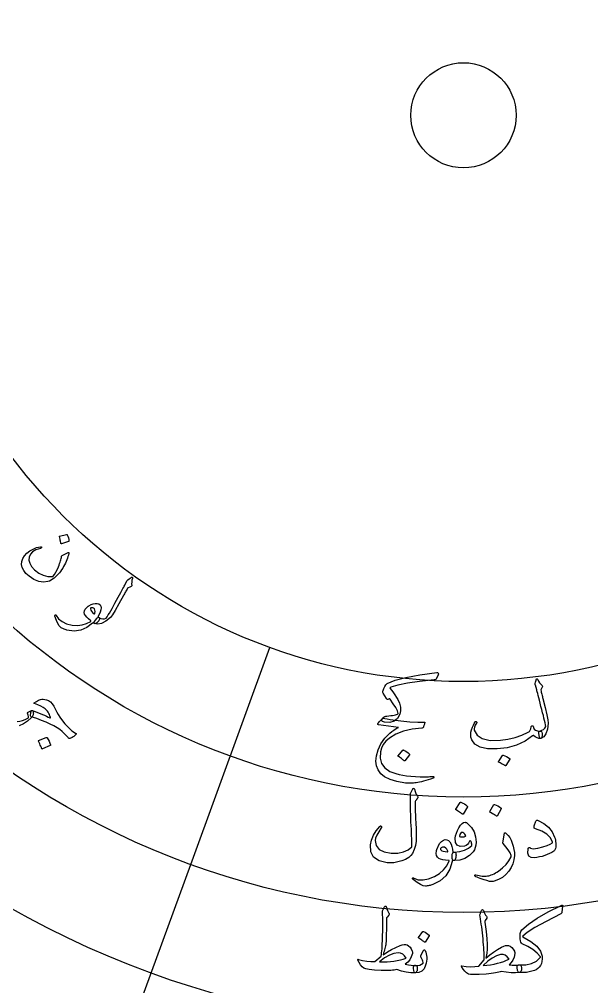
# Model space of a CAD drawing. Header units: millimetres. Extents: x -45 to 45, y -45 to 73.
# Drawn here: x -11.81 to 3.41, y -23.19 to 2.55 of the extents above; entities that cross this region are included whole.
import ezdxf

# ---------------------------------------------------------------- set-up
doc = ezdxf.new("R2010")
doc.units = ezdxf.units.MM
for name, color, linetype in [('CUT_INNER', 6, 'Continuous'), ('CUT_OUTER', 1, 'Continuous'), ('ENGRAVE', 7, 'Continuous'), ('ENGRAVE_FINE', 8, 'Continuous'), ('GUIDE', 3, 'Continuous'), ('TEXT', 5, 'Continuous')]:
    doc.layers.add(name, color=color, linetype=linetype)

msp = doc.modelspace()

# ---------------------------------------------------------------- linework, layer by layer
at = {"layer": 'CUT_INNER'}
msp.add_circle((0, 0), 1.4, dxfattribs=at)
at = {"layer": 'CUT_OUTER'}
msp.add_arc((0, -0.0002), 44.9998, 179.74001, 0.25885, dxfattribs=at)
at = {"layer": 'ENGRAVE'}
for radius in [39.65, 33.5042, 27.3585, 21.2127, 15.067]:
    msp.add_circle((0, 0), radius, dxfattribs=at)
at = {"layer": 'ENGRAVE_FINE'}
for points in [[(-7.2552, -19.9335), (-5.1532, -14.1583)], [(-9.3572, -25.7086), (-7.2552, -19.9335)]]:
    msp.add_lwpolyline(points, dxfattribs=at)
for radius in [36.5771, 30.4314, 24.2856, 18.1399]:
    msp.add_circle((0, 0), radius, dxfattribs=at)
at = {"layer": 'GUIDE'}
msp.add_circle((0, 0), 41, dxfattribs=at)
at = {"layer": 'TEXT'}
for points in [[(-10.5553, -11.1513), (-10.5515, -11.1511), (-10.5477, -11.1524), (-10.5439, -11.1553), (-10.5401, -11.1596), (-10.5225, -11.2002), (-10.5091, -11.2421), (-10.4999, -11.2851), (-10.495, -11.3295), (-10.4956, -11.335), (-10.4976, -11.3392), (-10.5009, -11.3422), (-10.5055, -11.3439), (-10.6934, -11.3995), (-10.6989, -11.3999), (-10.7031, -11.3973), (-10.7059, -11.3918), (-10.7074, -11.3833), (-10.7087, -11.376), (-10.7111, -11.3646), (-10.7143, -11.3493), (-10.7186, -11.33), (-10.724, -11.3066), (-10.7307, -11.2788), (-10.7387, -11.2466), (-10.7479, -11.2101), (-10.7486, -11.2048), (-10.7479, -11.2009), (-10.7456, -11.1985), (-10.7417, -11.1976)], [(-10.4937, -11.6614), (-10.5054, -11.7013), (-10.5186, -11.742), (-10.5331, -11.7837), (-10.5492, -11.8264), (-10.567, -11.8699), (-10.587, -11.9145), (-10.6093, -11.9601), (-10.6338, -12.0066), (-10.6594, -12.0518), (-10.6866, -12.0952), (-10.7152, -12.1366), (-10.7455, -12.1761), (-10.7774, -12.2137), (-10.8111, -12.2496), (-10.8466, -12.2837), (-10.8839, -12.316), (-10.9261, -12.3472), (-10.9687, -12.3729), (-11.0118, -12.3929), (-11.0553, -12.4074), (-11.1738, -12.4225), (-11.2967, -12.4043), (-11.4237, -12.3524), (-11.554, -12.2666), (-11.6367, -12.1919), (-11.6971, -12.114), (-11.7354, -12.0333), (-11.7516, -11.9501), (-11.7453, -11.8693), (-11.7198, -11.7926), (-11.6752, -11.7199), (-11.6117, -11.6512), (-11.5327, -11.59), (-11.4466, -11.5413), (-11.3535, -11.505), (-11.2533, -11.4809), (-11.2402, -11.4798), (-11.2303, -11.4817), (-11.2238, -11.4865), (-11.2205, -11.4944), (-11.2202, -11.5044), (-11.2255, -11.5128), (-11.2365, -11.5195), (-11.2531, -11.5246), (-11.3691, -11.5651), (-11.458, -11.6167), (-11.5197, -11.68), (-11.5538, -11.7554), (-11.5598, -11.8365), (-11.5375, -11.9202), (-11.4866, -12.0061), (-11.407, -12.0939), (-11.2933, -12.1814), (-11.1749, -12.2404), (-11.0524, -12.2707), (-10.9262, -12.2726), (-10.9228, -12.2717), (-10.9189, -12.2694), (-10.9145, -12.2657), (-10.9096, -12.2606), (-10.875, -12.2169), (-10.8407, -12.1607), (-10.8066, -12.0919), (-10.7726, -12.0108), (-10.7567, -11.9688), (-10.7423, -11.9295), (-10.7293, -11.8927), (-10.7178, -11.8584), (-10.7081, -11.8267), (-10.7002, -11.7976), (-10.6942, -11.7711), (-10.6902, -11.7471), (-10.6876, -11.735), (-10.6835, -11.7254), (-10.6781, -11.7182), (-10.6712, -11.7134), (-10.513, -11.635), (-10.5022, -11.6319), (-10.4953, -11.6353), (-10.4925, -11.6451), (-10.4937, -11.6614)], [(-8.9253, -12.3575), (-8.8928, -12.3363), (-8.8672, -12.3194), (-8.8485, -12.3067), (-8.8367, -12.2982), (-8.8287, -12.2932), (-8.8212, -12.2909), (-8.8145, -12.2911), (-8.8083, -12.294), (-8.8029, -12.2996), (-8.8002, -12.3066), (-8.8001, -12.3152), (-8.8028, -12.3253), (-8.8164, -12.374), (-8.8245, -12.4209), (-8.827, -12.4659), (-8.8238, -12.5091), (-8.8237, -12.5223), (-8.8288, -12.5334), (-8.8393, -12.5425), (-8.855, -12.5496), (-8.9324, -12.5791), (-8.9477, -12.6061), (-8.9626, -12.6326), (-8.9772, -12.6586), (-8.9915, -12.6843), (-9.0054, -12.7094), (-9.019, -12.7341), (-9.0323, -12.7584), (-9.0452, -12.7822), (-9.1647, -13.0029), (-9.2618, -13.1729), (-9.3371, -13.2916), (-9.3907, -13.3591), (-9.5152, -13.4624), (-9.6272, -13.5243), (-9.7265, -13.5449), (-9.8129, -13.5242), (-9.8147, -13.5228), (-9.8166, -13.5215), (-9.8184, -13.5202), (-9.8202, -13.5188), (-9.8238, -13.5008), (-9.814, -13.4726), (-9.7908, -13.4342), (-9.7542, -13.3856), (-9.7392, -13.3687), (-9.7245, -13.3592), (-9.7099, -13.3571), (-9.6955, -13.3624), (-9.6427, -13.3867), (-9.5922, -13.3979), (-9.5443, -13.3958), (-9.4988, -13.3806), (-9.4734, -13.3416), (-9.4456, -13.2965), (-9.4153, -13.2454), (-9.3825, -13.1882), (-9.3472, -13.1252), (-9.3095, -13.0568), (-9.2693, -12.9831), (-9.2266, -12.9039), (-9.184, -12.8265), (-9.1458, -12.7569), (-9.1121, -12.695), (-9.0829, -12.6408), (-9.0579, -12.5945), (-9.037, -12.5562), (-9.0202, -12.5259), (-9.0075, -12.5036), (-8.9504, -12.3887), (-8.9436, -12.3782), (-8.9372, -12.3695), (-8.9311, -12.3626), (-8.9253, -12.3575)], [(-9.8641, -13.5171), (-10.0154, -13.6328), (-10.1796, -13.7019), (-10.3566, -13.7234), (-10.5462, -13.6967), (-10.5705, -13.6899), (-10.594, -13.6825), (-10.6167, -13.6745), (-10.6386, -13.6659), (-10.6594, -13.6566), (-10.679, -13.6467), (-10.6973, -13.6361), (-10.7144, -13.6249), (-10.7501, -13.5881), (-10.7873, -13.5268), (-10.8257, -13.4411), (-10.8648, -13.3309), (-10.8676, -13.3174), (-10.8671, -13.3069), (-10.8634, -13.2993), (-10.8565, -13.2948), (-10.8483, -13.2936), (-10.8409, -13.296), (-10.8342, -13.3022), (-10.8283, -13.312), (-10.7678, -13.4017), (-10.677, -13.474), (-10.5561, -13.5283), (-10.4057, -13.5638), (-10.2696, -13.5742), (-10.1418, -13.5611), (-10.0224, -13.5249), (-9.9114, -13.4659), (-9.9093, -13.4624), (-9.9085, -13.4591), (-9.9088, -13.4559), (-9.9103, -13.4529), (-9.9706, -13.4027), (-10.0188, -13.3557), (-10.0547, -13.312), (-10.0785, -13.2717), (-10.0885, -13.2295), (-10.0821, -13.1866), (-10.0593, -13.1429), (-10.0202, -13.0983), (-10.0145, -13.0929), (-10.0084, -13.0875), (-10.002, -13.0821), (-9.9953, -13.0768), (-9.9882, -13.0715), (-9.9807, -13.066), (-9.9727, -13.0604), (-9.9642, -13.0545), (-9.9049, -13.02), (-9.8478, -12.9973), (-9.793, -12.9864), (-9.7403, -12.9873), (-9.6953, -12.9998), (-9.6634, -13.0238), (-9.6446, -13.0595), (-9.6388, -13.1069), (-9.6442, -13.1628), (-9.6597, -13.2209), (-9.6853, -13.2813), (-9.721, -13.3439), (-9.7174, -13.3465), (-9.7138, -13.3488), (-9.7102, -13.351), (-9.7067, -13.3529), (-9.7032, -13.3549), (-9.6996, -13.357), (-9.696, -13.3594), (-9.6924, -13.3619), (-9.682, -13.3734), (-9.678, -13.3881), (-9.6805, -13.406), (-9.6895, -13.4271), (-9.7021, -13.4482), (-9.717, -13.4681), (-9.7341, -13.4868), (-9.7535, -13.5041), (-9.7724, -13.518), (-9.7883, -13.5262), (-9.8012, -13.5287), (-9.811, -13.5255), (-9.846, -13.5001), (-9.8486, -13.5031), (-9.8525, -13.507), (-9.8577, -13.5117), (-9.8641, -13.5171)], [(-9.8044, -13.2524), (-9.7991, -13.2057), (-9.8026, -13.1673), (-9.815, -13.1371), (-9.8362, -13.1151), (-9.8535, -13.1081), (-9.8708, -13.1044), (-9.8882, -13.1041), (-9.9058, -13.1072), (-9.9131, -13.1104), (-9.9181, -13.116), (-9.9207, -13.1241), (-9.921, -13.1347), (-9.9146, -13.1647), (-9.8961, -13.1959), (-9.8652, -13.2281), (-9.8222, -13.2613), (-9.817, -13.2638), (-9.8123, -13.2631), (-9.8081, -13.2593), (-9.8044, -13.2524)], [(-0.6749, -14.8864), (-0.7182, -14.9845), (-0.7274, -15.0001), (-0.7411, -15.0122), (-0.7592, -15.0208), (-0.7818, -15.0257), (-1.1688, -15.0689), (-1.4894, -15.1122), (-1.743, -15.1598), (-1.9289, -15.2152), (-1.9443, -15.2234), (-1.9528, -15.2328), (-1.9542, -15.2434), (-1.9488, -15.2552), (-1.8807, -15.3449), (-1.8236, -15.4232), (-1.7776, -15.4902), (-1.7431, -15.5459), (-1.6983, -15.6471), (-1.6744, -15.7461), (-1.6716, -15.8431), (-1.6904, -15.9381), (-1.7533, -16.0487), (-1.842, -16.1208), (-1.9565, -16.1538), (-2.0963, -16.1473), (-2.1506, -16.1309), (-2.1758, -16.1065), (-2.172, -16.0743), (-2.1394, -16.0342), (-2.1243, -16.0209), (-2.1118, -16.0104), (-2.1019, -16.0026), (-2.0946, -15.9975), (-2.0796, -15.9932), (-2.0647, -15.9896), (-2.05, -15.9869), (-2.0354, -15.985), (-1.9808, -15.9796), (-1.9311, -15.9736), (-1.8865, -15.967), (-1.8468, -15.9598), (-1.812, -15.9518), (-1.782, -15.9423), (-1.757, -15.9317), (-1.7367, -15.9197), (-1.7577, -15.849), (-1.801, -15.7617), (-1.8662, -15.6577), (-1.9525, -15.5367), (-1.9572, -15.5313), (-1.9621, -15.5277), (-1.9672, -15.5256), (-1.9725, -15.5252), (-2.014, -15.5467), (-2.0222, -15.5476), (-2.0308, -15.5434), (-2.0398, -15.5341), (-2.0492, -15.5198), (-2.1369, -15.3757), (-2.1427, -15.3611), (-2.1448, -15.3443), (-2.143, -15.3252), (-2.1375, -15.3038), (-2.1177, -15.2518), (-2.0923, -15.2031), (-2.0614, -15.1576), (-2.0252, -15.1153), (-1.8195, -15.0287), (-1.5306, -14.9557), (-1.1594, -14.8914), (-0.7067, -14.8294), (-0.6826, -14.8307), (-0.6693, -14.8406), (-0.6667, -14.8592), (-0.6749, -14.8864)], [(1.9089, -15.1237), (1.9183, -15.086), (1.9254, -15.0561), (1.9304, -15.0341), (1.9333, -15.0199), (1.9357, -15.0107), (1.9395, -15.0039), (1.9447, -14.9995), (1.9511, -14.9974), (1.9589, -14.9978), (1.9657, -15.0011), (1.9715, -15.0073), (1.9765, -15.0165), (1.9998, -15.0614), (2.0259, -15.1012), (2.0548, -15.1358), (2.0866, -15.1652), (2.0956, -15.1747), (2.0995, -15.1864), (2.0981, -15.2002), (2.0914, -15.2161), (2.055, -15.2905), (2.0622, -15.3206), (2.0694, -15.3502), (2.0765, -15.3792), (2.0836, -15.4076), (2.0905, -15.4355), (2.0975, -15.4629), (2.1043, -15.4897), (2.1111, -15.5159), (2.1744, -15.7588), (2.2194, -15.9493), (2.2454, -16.0875), (2.2522, -16.1734), (2.2318, -16.3338), (2.1922, -16.4555), (2.1336, -16.5384), (2.0563, -16.5821), (2.054, -16.5824), (2.0518, -16.5827), (2.0495, -16.583), (2.0473, -16.5833), (2.0323, -16.5725), (2.0203, -16.5452), (2.011, -16.5013), (2.0047, -16.4408), (2.004, -16.4183), (2.0083, -16.4012), (2.0176, -16.3898), (2.0317, -16.3838), (2.0869, -16.3655), (2.1314, -16.3392), (2.165, -16.305), (2.1879, -16.2629), (2.1799, -16.217), (2.1695, -16.1651), (2.1567, -16.107), (2.1416, -16.0428), (2.1245, -15.9727), (2.1054, -15.897), (2.0844, -15.8156), (2.0615, -15.7286), (2.0399, -15.643), (2.0203, -15.5661), (2.0027, -15.4978), (1.9871, -15.4383), (1.9738, -15.3874), (1.9629, -15.3451), (1.9545, -15.3115), (1.9485, -15.2865), (1.9119, -15.1636), (1.9097, -15.1513), (1.9084, -15.1405), (1.9082, -15.1313), (1.9089, -15.1237)], [(-10.3065, -16.4789), (-10.3247, -16.4953), (-10.3436, -16.5109), (-10.3631, -16.5258), (-10.3832, -16.5398), (-10.4041, -16.5529), (-10.4257, -16.5648), (-10.4481, -16.5754), (-10.4712, -16.5848), (-10.4793, -16.5869), (-10.4869, -16.586), (-10.4941, -16.582), (-10.5009, -16.5749), (-10.5147, -16.5586), (-10.5307, -16.5405), (-10.5489, -16.5205), (-10.5693, -16.4988), (-10.592, -16.4754), (-10.6173, -16.4508), (-10.645, -16.4249), (-10.6753, -16.3976), (-10.7367, -16.347), (-10.8097, -16.2973), (-10.8944, -16.2483), (-10.9909, -16.1998), (-11.099, -16.1515), (-11.219, -16.1028), (-11.3509, -16.0536), (-11.4947, -16.0034), (-11.5062, -15.9965), (-11.5127, -15.9805), (-11.5141, -15.9554), (-11.5105, -15.9212), (-11.5044, -15.8884), (-11.4989, -15.8641), (-11.494, -15.8482), (-11.4897, -15.8407), (-11.4841, -15.8378), (-11.4787, -15.8363), (-11.4736, -15.8362), (-11.4686, -15.8374), (-11.3949, -15.8655), (-11.3254, -15.8923), (-11.26, -15.9179), (-11.1988, -15.9425), (-11.1419, -15.9662), (-11.0895, -15.9894), (-11.0417, -16.0121), (-10.9984, -16.0345), (-10.9891, -16.0382), (-10.9834, -16.0371), (-10.9814, -16.0313), (-10.9829, -16.0208), (-10.9972, -15.9825), (-11.0123, -15.9471), (-11.0285, -15.9146), (-11.0456, -15.885), (-11.0638, -15.8581), (-11.0833, -15.8339), (-11.1041, -15.8124), (-11.1261, -15.7935), (-11.1773, -15.7591), (-11.242, -15.7243), (-11.3203, -15.689), (-11.4122, -15.653), (-11.4162, -15.6524), (-11.4192, -15.651), (-11.4213, -15.6487), (-11.4223, -15.6457), (-11.4224, -15.6423), (-11.4215, -15.6393), (-11.4197, -15.6365), (-11.417, -15.6341), (-11.3536, -15.5953), (-11.2982, -15.5661), (-11.2507, -15.5465), (-11.2111, -15.5366), (-11.1741, -15.5359), (-11.1329, -15.542), (-11.0876, -15.5549), (-11.038, -15.5744), (-10.9874, -15.6065), (-10.9389, -15.6571), (-10.8922, -15.7263), (-10.8472, -15.814), (-10.8151, -15.88), (-10.7783, -15.9463), (-10.737, -16.0127), (-10.6909, -16.0793), (-10.5992, -16.1935), (-10.506, -16.2922), (-10.4117, -16.3754), (-10.3166, -16.4431), (-10.3048, -16.4523), (-10.2992, -16.4613), (-10.2997, -16.4702), (-10.3065, -16.4789)], [(-1.9466, -16.0743), (-1.6664, -16.1159), (-1.4227, -16.1403), (-1.2162, -16.1494), (-1.0474, -16.1445), (-1.0422, -16.1442), (-1.0378, -16.1449), (-1.0341, -16.1464), (-1.0312, -16.1489), (-1.0291, -16.1522), (-1.028, -16.1561), (-1.028, -16.1606), (-1.0289, -16.1657), (-1.0345, -16.1857), (-1.0399, -16.204), (-1.0451, -16.2206), (-1.05, -16.2356), (-1.0547, -16.2489), (-1.0591, -16.2606), (-1.0633, -16.2706), (-1.0673, -16.279), (-1.0754, -16.2922), (-1.0844, -16.3018), (-1.0943, -16.3076), (-1.105, -16.3098), (-1.3654, -16.3367), (-1.5961, -16.389), (-1.7977, -16.468), (-1.9706, -16.5746), (-2.0621, -16.6545), (-2.1329, -16.742), (-2.1826, -16.8373), (-2.211, -16.9407), (-2.2183, -17.1078), (-2.1785, -17.2499), (-2.0908, -17.3666), (-1.955, -17.4571), (-1.8823, -17.4877), (-1.8015, -17.5149), (-1.7127, -17.5386), (-1.6158, -17.5586), (-1.5111, -17.5751), (-1.3988, -17.5878), (-1.279, -17.5968), (-1.1516, -17.6019), (-1.1063, -17.6024), (-1.0617, -17.6025), (-1.0178, -17.6022), (-0.9747, -17.6014), (-0.9326, -17.6002), (-0.8919, -17.5986), (-0.8525, -17.5965), (-0.8144, -17.594), (-0.8029, -17.594), (-0.7948, -17.5971), (-0.7901, -17.6035), (-0.7889, -17.613), (-0.7903, -17.6239), (-0.7933, -17.6322), (-0.7981, -17.638), (-0.8046, -17.6411), (-0.8738, -17.6644), (-0.9394, -17.6851), (-1.0015, -17.7032), (-1.0599, -17.7188), (-1.1145, -17.7322), (-1.1651, -17.7434), (-1.2117, -17.7525), (-1.2543, -17.7596), (-1.2943, -17.7641), (-1.3331, -17.7677), (-1.3708, -17.7706), (-1.4074, -17.7726), (-1.4431, -17.7735), (-1.4779, -17.773), (-1.5118, -17.7711), (-1.5448, -17.7679), (-1.7688, -17.7308), (-1.9527, -17.6763), (-2.0962, -17.6056), (-2.1992, -17.5198), (-2.2694, -17.4192), (-2.3121, -17.3064), (-2.3278, -17.1818), (-2.3168, -17.0453), (-2.2714, -16.8804), (-2.1961, -16.7243), (-2.0916, -16.5769), (-1.9588, -16.4374), (-1.909, -16.3962), (-1.8538, -16.3574), (-1.7933, -16.321), (-1.7274, -16.287), (-2.2628, -16.2168), (-2.2748, -16.2095), (-2.2788, -16.1988), (-2.2748, -16.1848), (-2.2626, -16.1675), (-2.2409, -16.1427), (-2.2214, -16.1205), (-2.2038, -16.1008), (-2.1884, -16.0836), (-2.1749, -16.069), (-2.1636, -16.0572), (-2.1543, -16.0483), (-2.1471, -16.0421), (-2.1327, -16.0427), (-2.0946, -16.0485), (-2.0326, -16.0591), (-1.9466, -16.0743)], [(0.3135, -16.1421), (0.3211, -16.1334), (0.3292, -16.1296), (0.3376, -16.1308), (0.3464, -16.137), (0.3531, -16.1452), (0.3555, -16.1546), (0.3536, -16.1652), (0.3472, -16.177), (0.3146, -16.2301), (0.2939, -16.2791), (0.2853, -16.3239), (0.2888, -16.3647), (0.3615, -16.4973), (0.5013, -16.5872), (0.7082, -16.6327), (0.9812, -16.6314), (1.1822, -16.6037), (1.3732, -16.5585), (1.5536, -16.4961), (1.7231, -16.4169), (1.752, -16.3956), (1.7746, -16.3651), (1.7907, -16.3255), (1.8004, -16.2768), (1.8039, -16.2629), (1.8111, -16.2527), (1.8222, -16.2463), (1.837, -16.2437), (1.8482, -16.247), (1.8569, -16.2554), (1.863, -16.2688), (1.8667, -16.2872), (1.8824, -16.3321), (1.9155, -16.3632), (1.966, -16.3804), (2.0339, -16.3835), (2.0586, -16.3858), (2.0765, -16.3972), (2.0876, -16.4179), (2.092, -16.4479), (2.091, -16.5048), (2.085, -16.5461), (2.0742, -16.5718), (2.0586, -16.5819), (2.0082, -16.5816), (1.9589, -16.5682), (1.9108, -16.5417), (1.864, -16.5021), (1.8603, -16.5007), (1.8544, -16.5026), (1.8463, -16.5078), (1.836, -16.5164), (1.6374, -16.6544), (1.4133, -16.7585), (1.1649, -16.8276), (0.8934, -16.8609), (0.6405, -16.8557), (0.4434, -16.8121), (0.3027, -16.7319), (0.2185, -16.6167), (0.199, -16.5518), (0.1921, -16.4854), (0.1974, -16.4175), (0.215, -16.348), (0.2388, -16.2833), (0.2631, -16.2274), (0.288, -16.1803), (0.3135, -16.1421)], [(-11.0952, -16.5573), (-11.0908, -16.5565), (-11.086, -16.5575), (-11.0808, -16.5601), (-11.0753, -16.5646), (-11.0446, -16.6087), (-11.0186, -16.6548), (-10.9973, -16.7029), (-10.9807, -16.7531), (-10.98, -16.7595), (-10.9813, -16.7646), (-10.9844, -16.7685), (-10.9895, -16.7712), (-11.1959, -16.8624), (-11.2022, -16.8637), (-11.2077, -16.8613), (-11.2124, -16.8554), (-11.2163, -16.8459), (-11.2196, -16.8377), (-11.2251, -16.825), (-11.2327, -16.8079), (-11.2424, -16.7864), (-11.2545, -16.7603), (-11.2691, -16.7293), (-11.2864, -16.6936), (-11.3062, -16.653), (-11.3084, -16.647), (-11.3084, -16.6424), (-11.3063, -16.6393), (-11.302, -16.6377)], [(-1.6102, -16.8924), (-1.6071, -16.8899), (-1.6029, -16.8886), (-1.5977, -16.8885), (-1.5914, -16.8897), (-1.5483, -16.9112), (-1.508, -16.9363), (-1.4705, -16.965), (-1.4358, -16.9972), (-1.4326, -17.0019), (-1.4313, -17.0065), (-1.4321, -17.0109), (-1.435, -17.0151), (-1.5592, -17.1736), (-1.5636, -17.1773), (-1.569, -17.1778), (-1.5752, -17.1751), (-1.5824, -17.1693), (-1.5885, -17.1642), (-1.5983, -17.1567), (-1.6116, -17.1465), (-1.6285, -17.1337), (-1.6493, -17.1184), (-1.6742, -17.1003), (-1.7031, -17.0796), (-1.7361, -17.0562), (-1.7405, -17.0524), (-1.7424, -17.0489), (-1.7421, -17.0456), (-1.7394, -17.0425)], [(1.0353, -17.0352), (1.0381, -17.0322), (1.042, -17.0303), (1.0472, -17.0295), (1.0536, -17.0296), (1.0998, -17.0442), (1.1438, -17.0628), (1.1855, -17.0852), (1.225, -17.1117), (1.2289, -17.1158), (1.2308, -17.1201), (1.2307, -17.1246), (1.2286, -17.1292), (1.1298, -17.3051), (1.126, -17.3094), (1.1207, -17.3107), (1.1141, -17.3091), (1.1061, -17.3044), (1.0992, -17.3004), (1.0883, -17.2944), (1.0735, -17.2865), (1.0547, -17.2765), (1.0317, -17.2645), (1.0042, -17.2506), (0.9722, -17.2346), (0.9357, -17.2166), (0.9309, -17.2136), (0.9283, -17.2104), (0.9282, -17.207), (0.9303, -17.2036)], [(-1.3502, -17.9244), (-1.3456, -17.9171), (-1.34, -17.912), (-1.3334, -17.9092), (-1.3258, -17.9087), (-1.3184, -17.9106), (-1.3124, -17.9153), (-1.3077, -17.9227), (-1.3044, -17.9328), (-1.2869, -17.9915), (-1.2673, -18.0425), (-1.2456, -18.0858), (-1.2218, -18.1214), (-1.2149, -18.134), (-1.2136, -18.1482), (-1.218, -18.1639), (-1.2282, -18.181), (-1.2345, -18.1892), (-1.2404, -18.1971), (-1.2461, -18.2047), (-1.2515, -18.212), (-1.2565, -18.2188), (-1.2612, -18.2251), (-1.2656, -18.2307), (-1.2697, -18.2358), (-1.2765, -18.245), (-1.2817, -18.2562), (-1.2853, -18.2694), (-1.2873, -18.2846), (-1.2875, -18.3279), (-1.2871, -18.3751), (-1.2861, -18.4263), (-1.2844, -18.4814), (-1.2822, -18.5405), (-1.2796, -18.6035), (-1.2766, -18.6704), (-1.2733, -18.7413), (-1.2689, -18.8121), (-1.2652, -18.8786), (-1.2622, -18.9408), (-1.26, -18.9988), (-1.2584, -19.0527), (-1.2573, -19.1026), (-1.2567, -19.1485), (-1.2566, -19.1905), (-1.2614, -19.3146), (-1.2793, -19.4312), (-1.3103, -19.5404), (-1.3549, -19.6421), (-1.3958, -19.7007), (-1.4566, -19.7532), (-1.5375, -19.7992), (-1.6386, -19.8385), (-1.7475, -19.8686), (-1.8494, -19.8871), (-1.9439, -19.8942), (-2.0309, -19.8901), (-2.2443, -19.8379), (-2.3894, -19.7408), (-2.4661, -19.6001), (-2.4748, -19.4168), (-2.4469, -19.2845), (-2.3954, -19.158), (-2.3208, -19.0372), (-2.2235, -18.9216), (-2.2163, -18.915), (-2.2093, -18.9113), (-2.2022, -18.9104), (-2.1952, -18.9123), (-2.1879, -18.9162), (-2.1825, -18.9207), (-2.1791, -18.926), (-2.1777, -18.932), (-2.1771, -18.9407), (-2.1784, -18.9488), (-2.1814, -18.9565), (-2.1863, -18.9636), (-2.2555, -19.068), (-2.3057, -19.1577), (-2.3366, -19.2331), (-2.348, -19.2941), (-2.3223, -19.4317), (-2.2425, -19.5349), (-2.1085, -19.603), (-1.9205, -19.635), (-1.748, -19.6328), (-1.5994, -19.603), (-1.4751, -19.5462), (-1.3753, -19.4629), (-1.3742, -19.4192), (-1.3739, -19.3681), (-1.3745, -19.3096), (-1.376, -19.2437), (-1.3784, -19.1702), (-1.382, -19.0889), (-1.3865, -18.9999), (-1.3921, -18.9032), (-1.3966, -18.8034), (-1.4006, -18.7053), (-1.4039, -18.6088), (-1.4066, -18.5138), (-1.4087, -18.4205), (-1.4098, -18.3288), (-1.4101, -18.2388), (-1.4096, -18.1503), (-1.4124, -18.0649), (-1.4112, -18.0553), (-1.4092, -18.0464), (-1.4063, -18.0381), (-1.4027, -18.0306)], [(-0.0849, -18.2847), (-0.0819, -18.2816), (-0.0778, -18.2798), (-0.0725, -18.2792), (-0.066, -18.2798), (-0.0202, -18.2996), (0.023, -18.3236), (0.0638, -18.3519), (0.102, -18.3846), (0.1057, -18.3895), (0.1073, -18.3945), (0.1069, -18.3995), (0.1044, -18.4045), (-0.0072, -18.5947), (-0.0114, -18.5992), (-0.0168, -18.6003), (-0.0234, -18.5979), (-0.0312, -18.5921), (-0.0379, -18.5871), (-0.0485, -18.5796), (-0.063, -18.5696), (-0.0814, -18.557), (-0.1039, -18.5419), (-0.1308, -18.5243), (-0.1621, -18.504), (-0.1978, -18.4812), (-0.2026, -18.4774), (-0.2049, -18.4736), (-0.2049, -18.4699), (-0.2024, -18.4662)], [(0.8072, -18.3421), (0.81, -18.3389), (0.814, -18.3368), (0.8193, -18.3359), (0.8259, -18.3363), (0.8728, -18.3538), (0.9173, -18.3757), (0.9595, -18.402), (0.9994, -18.4327), (1.0034, -18.4375), (1.0053, -18.4424), (1.0051, -18.4474), (1.0029, -18.4525), (0.9001, -18.6479), (0.8962, -18.6526), (0.8908, -18.654), (0.8841, -18.6519), (0.876, -18.6465), (0.869, -18.6419), (0.858, -18.6349), (0.8429, -18.6256), (0.8239, -18.6139), (0.8006, -18.5999), (0.7728, -18.5836), (0.7404, -18.5649), (0.7034, -18.5439), (0.6985, -18.5403), (0.696, -18.5366), (0.6959, -18.5329), (0.6981, -18.5291)], [(1.8768, -18.9365), (1.8836, -18.906), (1.8904, -18.8784), (1.8974, -18.8537), (1.9045, -18.8321), (1.9115, -18.8132), (1.9184, -18.7971), (1.9251, -18.7836), (1.9315, -18.7728), (1.9422, -18.762), (1.9549, -18.7566), (1.9697, -18.7566), (1.9867, -18.762), (2.141, -18.8448), (2.2654, -18.9462), (2.3595, -19.0667), (2.4229, -19.2068), (2.4345, -19.2477), (2.4438, -19.2879), (2.4509, -19.3274), (2.4557, -19.3663), (2.458, -19.4043), (2.4575, -19.441), (2.4543, -19.4765), (2.4484, -19.5108), (2.4417, -19.5295), (2.4318, -19.5468), (2.4189, -19.5626), (2.4029, -19.5768), (2.3461, -19.6131), (2.2867, -19.6454), (2.2247, -19.6738), (2.1603, -19.6981), (2.0937, -19.7186), (2.0254, -19.7356), (1.9554, -19.7491), (1.8837, -19.759), (1.7971, -19.753), (1.7407, -19.7107), (1.7147, -19.6325), (1.7186, -19.5183), (1.7223, -19.5056), (1.728, -19.4955), (1.7359, -19.4881), (1.7459, -19.4833), (1.755, -19.4836), (1.7646, -19.486), (1.7746, -19.4906), (1.7852, -19.4973), (1.8174, -19.5108), (1.8599, -19.516), (1.9128, -19.513), (1.976, -19.5015), (2.112, -19.4671), (2.2219, -19.4323), (2.3058, -19.3973), (2.3639, -19.3626), (2.3666, -19.3585), (2.3677, -19.3521), (2.3673, -19.3434), (2.3653, -19.3323), (2.309, -19.2202), (2.2156, -19.1262), (2.0856, -19.0497), (1.9192, -18.99), (1.8975, -18.9811), (1.8831, -18.9692), (1.8763, -18.9543), (1.8768, -18.9365)], [(0.0412, -18.8119), (0.0579, -18.8144), (0.0765, -18.8218), (0.0969, -18.8342), (0.1191, -18.8516), (0.2153, -18.9547), (0.2835, -19.0709), (0.3233, -19.2005), (0.3343, -19.3437), (0.3279, -19.4184), (0.3135, -19.4852), (0.291, -19.5439), (0.2603, -19.5946), (0.1593, -19.6995), (0.0402, -19.7743), (-0.0966, -19.8186), (-0.2507, -19.8321), (-0.2661, -19.8283), (-0.2792, -19.8173), (-0.29, -19.7992), (-0.2984, -19.7739), (-0.3014, -19.76), (-0.3034, -19.7458), (-0.3042, -19.7312), (-0.3039, -19.7164), (-0.3028, -19.7017), (-0.3012, -19.6877), (-0.2992, -19.6743), (-0.2967, -19.6615), (-0.2896, -19.6395), (-0.279, -19.6231), (-0.2651, -19.6123), (-0.2478, -19.6073), (-0.0995, -19.5889), (0.029, -19.5526), (0.1374, -19.4987), (0.2255, -19.4277), (0.2209, -19.3926), (0.2154, -19.3647), (0.2091, -19.344), (0.2019, -19.3305), (0.1934, -19.3189), (0.1855, -19.3113), (0.1784, -19.3078), (0.1718, -19.3083), (0.1673, -19.3099), (0.1638, -19.3121), (0.1611, -19.315), (0.1595, -19.3184), (0.1358, -19.3679), (0.1064, -19.4062), (0.0711, -19.4332), (0.0301, -19.4489), (-0.0892, -19.458), (-0.171, -19.4251), (-0.2148, -19.3508), (-0.2208, -19.2354), (-0.2101, -19.1693), (-0.1897, -19.1008), (-0.1595, -19.0299), (-0.1198, -18.9565), (-0.0783, -18.8933), (-0.0377, -18.8482), (0.0021, -18.821), (0.0412, -18.8119)], [(-0.3022, -19.8588), (-0.366, -20.0634), (-0.4717, -20.2334), (-0.62, -20.3683), (-0.8108, -20.4671), (-0.8374, -20.4767), (-0.8638, -20.4852), (-0.8897, -20.4926), (-0.9153, -20.4989), (-0.9404, -20.5039), (-0.9647, -20.5076), (-0.9884, -20.5098), (-1.0113, -20.5107), (-1.0677, -20.5001), (-1.1415, -20.4682), (-1.2323, -20.4146), (-1.3397, -20.3391), (-1.351, -20.3285), (-1.3574, -20.3185), (-1.3589, -20.3092), (-1.3556, -20.3005), (-1.3489, -20.2941), (-1.3405, -20.2915), (-1.3304, -20.2928), (-1.3186, -20.2979), (-1.205, -20.3408), (-1.075, -20.3479), (-0.9291, -20.319), (-0.7683, -20.2537), (-0.637, -20.1747), (-0.5284, -20.0796), (-0.4424, -19.9688), (-0.3788, -19.8425), (-0.3792, -19.838), (-0.3805, -19.8344), (-0.3829, -19.8317), (-0.3862, -19.8299), (-0.4742, -19.823), (-0.5488, -19.8111), (-0.6102, -19.7943), (-0.6581, -19.7727), (-0.6947, -19.7406), (-0.7167, -19.697), (-0.7242, -19.642), (-0.7173, -19.5757), (-0.7156, -19.5669), (-0.7135, -19.558), (-0.7111, -19.549), (-0.7084, -19.5398), (-0.7054, -19.5303), (-0.702, -19.5203), (-0.6984, -19.5099), (-0.6944, -19.499), (-0.6624, -19.4288), (-0.6248, -19.3708), (-0.5815, -19.3252), (-0.5326, -19.2917), (-0.4831, -19.274), (-0.4382, -19.2754), (-0.3978, -19.2959), (-0.3616, -19.3357), (-0.3303, -19.3906), (-0.3067, -19.454), (-0.291, -19.5261), (-0.2832, -19.6068), (-0.2782, -19.6068), (-0.2734, -19.6066), (-0.2688, -19.6063), (-0.2642, -19.6058), (-0.2597, -19.6053), (-0.2551, -19.605), (-0.2502, -19.6048), (-0.2453, -19.6048), (-0.2282, -19.6086), (-0.2151, -19.6195), (-0.2058, -19.6376), (-0.2003, -19.6628), (-0.1982, -19.6904), (-0.199, -19.7184), (-0.2026, -19.7466), (-0.2091, -19.7751), (-0.2175, -19.8001), (-0.2268, -19.818), (-0.237, -19.8286), (-0.2481, -19.8321), (-0.2967, -19.8314), (-0.2971, -19.8359), (-0.2981, -19.842), (-0.2999, -19.8496), (-0.3022, -19.8588)], [(-0.0394, -19.0817), (-0.0639, -19.0887), (-0.0832, -19.1072), (-0.0973, -19.1372), (-0.1064, -19.1789), (-0.1062, -19.1854), (-0.1058, -19.1901), (-0.105, -19.1929), (-0.104, -19.1939), (-0.0791, -19.2001), (-0.0539, -19.2035), (-0.0283, -19.204), (-0.0025, -19.2017), (0.0203, -19.1968), (0.039, -19.1898), (0.0536, -19.1805), (0.0643, -19.1691), (0.0364, -19.129), (0.0099, -19.1011), (-0.0154, -19.0853), (-0.0394, -19.0817)], [(1.0927, -19.1055), (1.0939, -19.1009), (1.0953, -19.0972), (1.0972, -19.0944), (1.0994, -19.0926), (1.1063, -19.0916), (1.1149, -19.0942), (1.1253, -19.1005), (1.1375, -19.1104), (1.1858, -19.1617), (1.2288, -19.2218), (1.2663, -19.2905), (1.2983, -19.368), (1.325, -19.452), (1.3437, -19.5352), (1.3541, -19.6177), (1.3563, -19.6996), (1.341, -19.8086), (1.3104, -19.9142), (1.2643, -20.0164), (1.2025, -20.115), (1.1262, -20.2052), (1.0366, -20.2799), (0.9338, -20.3388), (0.8179, -20.3818), (0.7866, -20.3894), (0.7551, -20.3923), (0.7235, -20.3905), (0.6917, -20.384), (0.6182, -20.3622), (0.552, -20.3417), (0.4931, -20.3225), (0.4413, -20.3047), (0.3969, -20.2884), (0.3599, -20.2735), (0.3303, -20.2602), (0.3082, -20.2485), (0.3035, -20.2448), (0.3002, -20.2411), (0.2982, -20.2374), (0.2975, -20.2336), (0.2979, -20.2288), (0.2993, -20.2242), (0.3017, -20.22), (0.3051, -20.216), (0.3094, -20.213), (0.3148, -20.2115), (0.3211, -20.2116), (0.3285, -20.2132), (0.3733, -20.2239), (0.4162, -20.2325), (0.4572, -20.239), (0.4961, -20.2435), (0.5334, -20.2459), (0.5694, -20.2462), (0.6039, -20.2445), (0.6371, -20.2408), (0.6702, -20.2346), (0.7042, -20.2257), (0.7393, -20.2141), (0.7754, -20.1997), (0.8124, -20.1824), (0.8504, -20.162), (0.8894, -20.1385), (0.9292, -20.1119), (1.04, -20.0268), (1.1331, -19.9351), (1.2085, -19.8371), (1.2666, -19.7331), (1.2702, -19.7247), (1.2718, -19.7152), (1.2714, -19.7046), (1.2691, -19.6929), (1.238, -19.6246), (1.1915, -19.5494), (1.1298, -19.4673), (1.0532, -19.3779), (1.0497, -19.3721), (1.0475, -19.3669), (1.0467, -19.3623), (1.0471, -19.3582)], [(-0.4192, -19.5769), (-0.4446, -19.5305), (-0.4728, -19.4976), (-0.5038, -19.4779), (-0.5375, -19.4715), (-0.5579, -19.4763), (-0.5762, -19.4842), (-0.5924, -19.4952), (-0.6066, -19.5095), (-0.6112, -19.5171), (-0.6121, -19.5255), (-0.6092, -19.5347), (-0.6026, -19.5446), (-0.5773, -19.568), (-0.54, -19.5845), (-0.4908, -19.5941), (-0.4297, -19.5966), (-0.4234, -19.5955), (-0.4195, -19.5918), (-0.4181, -19.5856), (-0.4192, -19.5769)], [(-1.7748, -22.7324), (-1.8066, -22.7405), (-1.8439, -22.747), (-1.8868, -22.7518), (-1.9352, -22.755), (-1.9892, -22.7567), (-2.0488, -22.7573), (-2.1141, -22.7566), (-2.1849, -22.7547), (-2.3674, -22.7442), (-2.5053, -22.7306), (-2.5985, -22.7145), (-2.6471, -22.6966), (-2.6935, -22.6569), (-2.7359, -22.6072), (-2.7744, -22.5476), (-2.8089, -22.478), (-2.8119, -22.4671), (-2.8107, -22.4605), (-2.8051, -22.4579), (-2.7953, -22.4596), (-2.6813, -22.49), (-2.5695, -22.51), (-2.4602, -22.5197), (-2.3535, -22.5191), (-2.1886, -22.3751), (-2.1819, -22.3339), (-2.1758, -22.2871), (-2.1705, -22.2346), (-2.1659, -22.1765), (-2.1618, -22.1131), (-2.1582, -22.0445), (-2.1551, -21.9709), (-2.1523, -21.8923), (-2.15, -21.8106), (-2.1483, -21.7301), (-2.1472, -21.6508), (-2.1468, -21.5726), (-2.1469, -21.4959), (-2.1477, -21.4205), (-2.1491, -21.3467), (-2.1511, -21.2743), (-2.1553, -21.169), (-2.1471, -21.1513), (-2.1388, -21.1344), (-2.1305, -21.1183), (-2.1222, -21.1031), (-2.114, -21.0888), (-2.106, -21.0752), (-2.0982, -21.0624), (-2.0906, -21.0505), (-2.0866, -21.046), (-2.082, -21.043), (-2.0767, -21.0414), (-2.0708, -21.0413), (-2.064, -21.0436), (-2.0584, -21.0492), (-2.0539, -21.058), (-2.0505, -21.0701), (-2.0377, -21.1193), (-2.0229, -21.162), (-2.0062, -21.1981), (-1.9874, -21.2278), (-1.9788, -21.2421), (-1.9757, -21.2562), (-1.9782, -21.27), (-1.9862, -21.2836), (-2.0315, -21.3351), (-2.0386, -21.3438), (-2.0434, -21.3535), (-2.0459, -21.3643), (-2.0461, -21.3761), (-2.0482, -21.6313), (-2.0518, -21.8283), (-2.057, -21.9672), (-2.0642, -22.048), (-2.0684, -22.0746), (-2.0741, -22.1039), (-2.0813, -22.1358), (-2.09, -22.1704), (-2.1, -22.2077), (-2.1109, -22.2476), (-2.1228, -22.2903), (-2.1357, -22.3356), (-2.0243, -22.2615), (-1.9126, -22.1965), (-1.8004, -22.1404), (-1.6875, -22.0933), (-1.6284, -22.074), (-1.5777, -22.0642), (-1.5355, -22.0639), (-1.5016, -22.0734), (-1.4593, -22.0996), (-1.4217, -22.1365), (-1.3889, -22.1842), (-1.3606, -22.2427), (-1.357, -22.2561), (-1.3557, -22.2713), (-1.3568, -22.2884), (-1.3601, -22.3072), (-1.3886, -22.3953), (-1.4293, -22.4709), (-1.4822, -22.5339), (-1.5476, -22.5843), (-1.466, -22.6026), (-1.3935, -22.6144), (-1.3301, -22.6199), (-1.2759, -22.6191), (-1.2615, -22.6207), (-1.25, -22.6283), (-1.2413, -22.6419), (-1.2355, -22.6614), (-1.2303, -22.701), (-1.2305, -22.7345), (-1.2359, -22.7618), (-1.2467, -22.7831), (-1.2593, -22.7989), (-1.2702, -22.8101), (-1.2795, -22.8167), (-1.2871, -22.8186), (-1.401, -22.8152), (-1.5204, -22.7998), (-1.6451, -22.7722), (-1.7748, -22.7324)], [(1.4839, -22.6064), (1.6573, -22.6047), (1.8088, -22.5705), (1.9379, -22.5043), (2.0441, -22.4066), (2.0465, -22.4029), (2.0479, -22.399), (2.0481, -22.3949), (2.0471, -22.3907), (1.9573, -22.2919), (1.8456, -22.2016), (1.7119, -22.1194), (1.5566, -22.0451), (1.5392, -22.0302), (1.5252, -22.0028), (1.5148, -21.9629), (1.5079, -21.9105), (1.5043, -21.8335), (1.5111, -21.7684), (1.5285, -21.715), (1.5563, -21.6733), (1.7295, -21.5192), (1.962, -21.3611), (2.2526, -21.1972), (2.5999, -21.025), (2.6037, -21.0226), (2.6073, -21.0207), (2.6107, -21.0195), (2.6139, -21.0188), (2.6169, -21.0184), (2.6196, -21.0181), (2.6221, -21.0178), (2.6243, -21.0175), (2.6298, -21.0177), (2.6341, -21.0196), (2.6369, -21.0235), (2.6384, -21.0292), (2.6385, -21.0303), (2.6385, -21.0317), (2.6383, -21.0332), (2.6381, -21.0348), (2.6377, -21.0367), (2.6373, -21.0391), (2.6368, -21.0419), (2.6362, -21.0451), (2.6159, -21.2065), (2.6127, -21.221), (2.6074, -21.2327), (2.6003, -21.2416), (2.5911, -21.2476), (2.2024, -21.4514), (1.9014, -21.6163), (1.6914, -21.746), (1.575, -21.8434), (1.5723, -21.8479), (1.5723, -21.852), (1.575, -21.8555), (1.5804, -21.8586), (1.7915, -21.9825), (1.9475, -22.1093), (2.0475, -22.24), (2.0904, -22.3756), (2.0933, -22.45), (2.0872, -22.5163), (2.0722, -22.5746), (2.0482, -22.6247), (2.0155, -22.67), (1.9786, -22.7067), (1.9374, -22.7347), (1.8921, -22.7542), (1.7793, -22.7865), (1.6728, -22.8064), (1.5727, -22.8139), (1.4791, -22.8092), (1.4655, -22.8041), (1.4543, -22.7936), (1.4457, -22.7776), (1.4395, -22.7561), (1.435, -22.7314), (1.4315, -22.7099), (1.4291, -22.6917), (1.4277, -22.6768), (1.4278, -22.6555), (1.4309, -22.6382), (1.4371, -22.6249), (1.4463, -22.6155), (1.4534, -22.6105), (1.4621, -22.6073), (1.4722, -22.6059), (1.4839, -22.6064)], [(1.0047, -22.7795), (0.9742, -22.7913), (0.9379, -22.8023), (0.8959, -22.8123), (0.8482, -22.8214), (0.7948, -22.8297), (0.7357, -22.8375), (0.6709, -22.8448), (0.6004, -22.8514), (0.418, -22.8633), (0.2794, -22.8665), (0.1849, -22.8619), (0.1345, -22.8501), (0.0837, -22.8163), (0.0355, -22.7722), (-0.01, -22.7176), (-0.0527, -22.6528), (-0.057, -22.6424), (-0.0565, -22.6356), (-0.0514, -22.6324), (-0.0414, -22.6328), (0.0755, -22.6491), (0.1889, -22.6554), (0.2985, -22.6517), (0.4043, -22.6381), (0.5505, -22.4751), (0.5522, -22.4334), (0.5525, -22.3862), (0.5514, -22.3335), (0.5489, -22.2753), (0.5452, -22.2118), (0.5404, -22.1433), (0.5346, -22.0699), (0.5277, -21.9915), (0.5201, -21.9101), (0.512, -21.83), (0.5034, -21.7512), (0.4944, -21.6736), (0.4849, -21.5974), (0.4749, -21.5227), (0.4646, -21.4496), (0.4538, -21.378), (0.4368, -21.2739), (0.4428, -21.2553), (0.4489, -21.2376), (0.4552, -21.2207), (0.4616, -21.2046), (0.468, -21.1893), (0.4743, -21.1748), (0.4805, -21.1612), (0.4866, -21.1485), (0.49, -21.1435), (0.4942, -21.14), (0.4993, -21.1378), (0.5051, -21.1369), (0.5121, -21.1384), (0.5184, -21.1433), (0.5239, -21.1515), (0.5288, -21.163), (0.5474, -21.2103), (0.5673, -21.2509), (0.5884, -21.2847), (0.6106, -21.3119), (0.6209, -21.325), (0.6256, -21.3386), (0.6249, -21.3527), (0.6185, -21.3672), (0.5799, -21.4238), (0.5739, -21.4332), (0.5703, -21.4435), (0.5692, -21.4545), (0.5704, -21.4662), (0.5993, -21.7198), (0.6198, -21.9158), (0.6315, -22.0543), (0.6342, -22.1353), (0.6333, -22.1622), (0.6312, -22.192), (0.6279, -22.2246), (0.6234, -22.26), (0.6181, -22.2982), (0.6121, -22.3391), (0.6055, -22.3829), (0.5982, -22.4295), (0.6997, -22.3424), (0.8027, -22.2642), (0.9073, -22.1949), (1.0136, -22.1345), (1.0699, -22.1081), (1.119, -22.0922), (1.1609, -22.0868), (1.1957, -22.092), (1.2409, -22.1129), (1.2826, -22.145), (1.3211, -22.1883), (1.3562, -22.2429), (1.3614, -22.2558), (1.3646, -22.2708), (1.3656, -22.2878), (1.3646, -22.3069), (1.347, -22.3978), (1.3159, -22.4778), (1.2709, -22.5468), (1.2122, -22.6048), (1.2954, -22.613), (1.3689, -22.6159), (1.4324, -22.6136), (1.4862, -22.6063), (1.5006, -22.6061), (1.513, -22.6123), (1.5232, -22.6247), (1.5314, -22.6433), (1.5413, -22.682), (1.5452, -22.7152), (1.5432, -22.7431), (1.5351, -22.7655), (1.5245, -22.7827), (1.515, -22.7952), (1.5066, -22.8028), (1.4993, -22.8057), (1.3858, -22.8162), (1.2654, -22.8154), (1.1383, -22.8032), (1.0047, -22.7795)], [(-1.0787, -21.7224), (-1.0759, -21.7197), (-1.072, -21.7183), (-1.0672, -21.7179), (-1.0613, -21.7188), (-1.0204, -21.7382), (-0.9819, -21.7614), (-0.946, -21.7883), (-0.9126, -21.8189), (-0.9094, -21.8235), (-0.9081, -21.828), (-0.9087, -21.8324), (-0.9112, -21.8367), (-1.0205, -22.0008), (-1.0245, -22.0047), (-1.0295, -22.0054), (-1.0354, -22.003), (-1.0422, -21.9976), (-1.0481, -21.9928), (-1.0574, -21.9857), (-1.0702, -21.9762), (-1.0864, -21.9643), (-1.1062, -21.95), (-1.13, -21.9332), (-1.1577, -21.914), (-1.1892, -21.8923), (-1.1934, -21.8887), (-1.1954, -21.8853), (-1.1952, -21.8819), (-1.1928, -21.8787)], [(-1.7379, -22.2877), (-1.8497, -22.3061), (-1.9694, -22.3514), (-2.0975, -22.4235), (-2.2345, -22.5223), (-2.1321, -22.524), (-2.0335, -22.5218), (-1.9388, -22.5158), (-1.8479, -22.5061), (-1.761, -22.4927), (-1.6784, -22.4759), (-1.6001, -22.4557), (-1.526, -22.4322), (-1.567, -22.3654), (-1.6159, -22.3191), (-1.6728, -22.2932), (-1.7379, -22.2877)], [(-1.1302, -22.3578), (-1.0617, -22.2234), (-1.0519, -22.2087), (-1.0421, -22.2037), (-1.0321, -22.2085), (-1.022, -22.223), (-1.0041, -22.2659), (-0.9907, -22.3103), (-0.9816, -22.3563), (-0.9771, -22.404), (-0.9771, -22.4535), (-0.982, -22.5051), (-0.9918, -22.559), (-1.0064, -22.6149), (-1.0479, -22.7083), (-1.1089, -22.7735), (-1.1894, -22.8103), (-1.2894, -22.8185), (-1.3004, -22.8108), (-1.3109, -22.7889), (-1.3208, -22.7529), (-1.3301, -22.7027), (-1.3321, -22.6761), (-1.3301, -22.6543), (-1.3242, -22.6376), (-1.3144, -22.6258), (-1.3069, -22.6215), (-1.2983, -22.6189), (-1.2887, -22.6181), (-1.2781, -22.619), (-1.216, -22.6205), (-1.1615, -22.6108), (-1.1147, -22.5901), (-1.0755, -22.5584), (-1.0737, -22.5558), (-1.073, -22.5524), (-1.0733, -22.5481), (-1.0747, -22.5429), (-1.082, -22.5111), (-1.0934, -22.4786), (-1.1089, -22.4453), (-1.1285, -22.4113), (-1.1348, -22.3985), (-1.1372, -22.3853), (-1.1356, -22.3717), (-1.1302, -22.3578)], [(0.9873, -22.3335), (0.8785, -22.3654), (0.7652, -22.425), (0.6468, -22.5121), (0.5228, -22.6268), (0.6247, -22.616), (0.7223, -22.6019), (0.8156, -22.5844), (0.9046, -22.5637), (0.9892, -22.5398), (1.0691, -22.5131), (1.1445, -22.4836), (1.2151, -22.4512), (1.1663, -22.3899), (1.1121, -22.3499), (1.0525, -22.3311), (0.9873, -22.3335)]]:
    msp.add_lwpolyline(points, close=True, dxfattribs=at)
msp.add_lwpolyline([(-11.8707, -16.1284), (-11.8024, -16.1185), (-11.732, -16.1015), (-11.6596, -16.0774), (-11.5851, -16.0461), (-11.5695, -16.0298), (-11.5664, -16.0018), (-11.5756, -15.9622), (-11.5971, -15.9109), (-11.5997, -15.9039), (-11.5996, -15.8982), (-11.5968, -15.8936), (-11.5914, -15.8902), (-11.4862, -15.8401), (-11.4737, -15.8374), (-11.4632, -15.8406), (-11.4546, -15.8497), (-11.4479, -15.8647), (-11.4424, -15.8854), (-11.44, -15.9066), (-11.4406, -15.9283), (-11.4442, -15.9505), (-11.4502, -15.9714), (-11.4593, -15.9911), (-11.4716, -16.0098), (-11.4869, -16.0275), (-11.591, -16.1182), (-11.7009, -16.1912), (-11.817, -16.2461)], dxfattribs=at)

doc.saveas('drawing.dxf')
